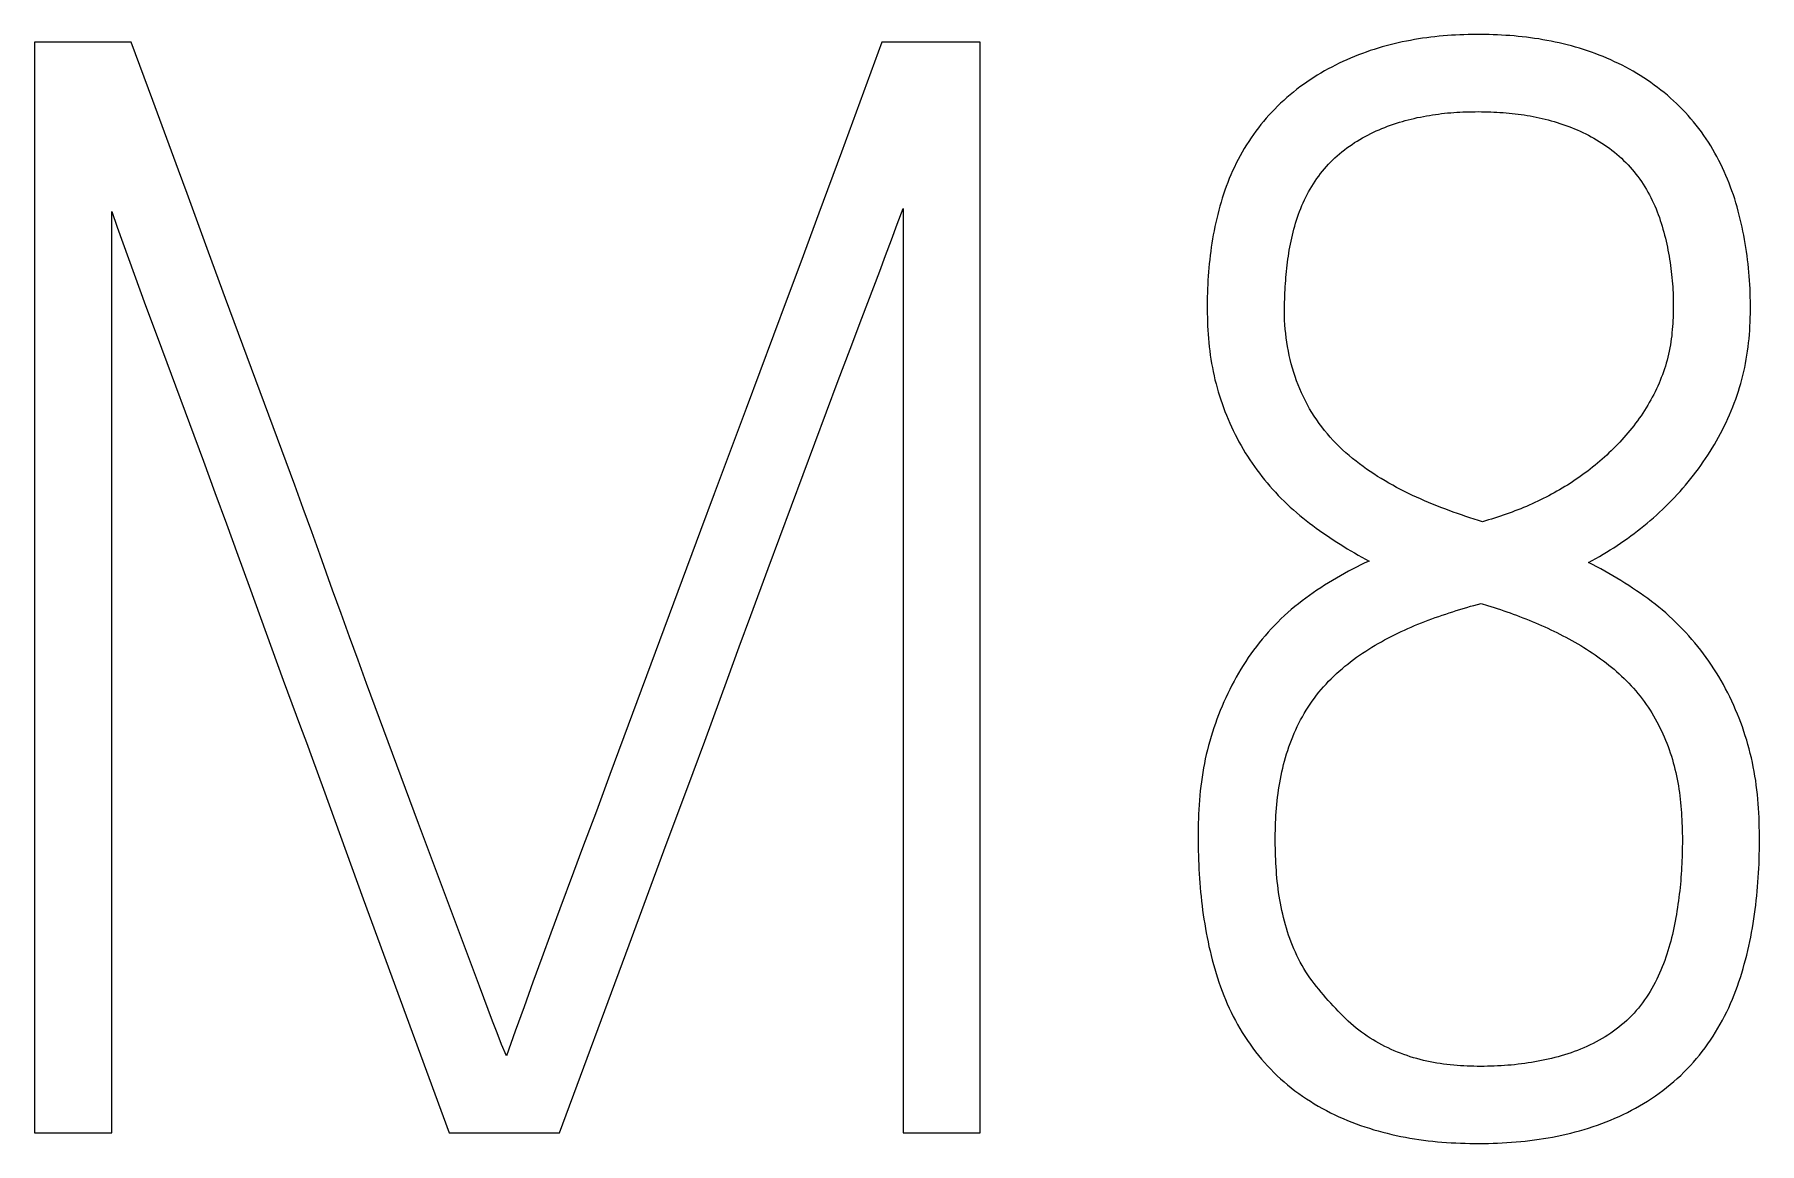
# Model space of a CAD drawing. Extents: x 0 to 420, y 0 to 297.
# Drawn here: x 133.696 to 136.858, y 197.329 to 199.362 of the extents above; entities that cross this region are included whole.
import ezdxf

# ---------------------------------------------------------------- set-up
doc = ezdxf.new("R2010")
doc.units = 0
doc.header["$LTSCALE"] = 23.1
doc.layers.add('10500_FRONT_LABELING', color=7, linetype='CONTINUOUS')

msp = doc.modelspace()

# ---------------------------------------------------------------- linework, layer by layer
at = {"layer": '10500_FRONT_LABELING', "color": 7, "linetype": 'CONTINUOUS'}
for p, q in [((133.6957, 199.348), (133.6957, 197.348)), ((133.8732, 199.348), (133.6957, 199.348)), ((133.9126, 199.2411), (133.8732, 199.348)), ((135.2491, 199.348), (135.1749, 199.1463)), ((135.4294, 199.348), (135.2491, 199.348)), ((135.4294, 197.348), (135.4294, 199.348)), ((133.9597, 199.1128), (133.9126, 199.2411)), ((135.1749, 199.1463), (135.1336, 199.0343)), ((133.8372, 197.348), (133.8372, 199.0373)), ((135.2879, 199.0428), (135.2879, 197.348)), ((135.1336, 199.0343), (135.1005, 198.9447)), ((134.046, 198.8775), (134.0145, 198.963)), ((135.1005, 198.9447), (135.0756, 198.8775)), ((134.0696, 198.8134), (134.046, 198.8775)), ((135.0756, 198.8775), (135.0507, 198.8104)), ((133.9204, 198.808), (134.0053, 198.5793)), ((134.0933, 198.7493), (134.0696, 198.8134)), ((135.0507, 198.8104), (135.0256, 198.7433)), ((135.1692, 198.7273), (135.1908, 198.7847)), ((134.157, 198.5785), (134.0933, 198.7493)), ((135.0256, 198.7433), (135.0004, 198.6762)), ((135.1477, 198.6699), (135.1692, 198.7273)), ((135.0004, 198.6762), (134.9416, 198.5198)), ((135.1049, 198.5551), (135.1477, 198.6699)), ((134.0053, 198.5793), (134.0264, 198.5221)), ((134.1728, 198.5358), (134.157, 198.5785)), ((134.1884, 198.493), (134.1728, 198.5358)), ((135.0409, 198.3827), (135.1049, 198.5551)), ((134.0264, 198.5221), (134.0474, 198.4648)), ((134.9416, 198.5198), (134.9165, 198.4527)), ((134.204, 198.4502), (134.1884, 198.493)), ((134.0474, 198.4648), (134.0682, 198.4075)), ((134.9165, 198.4527), (134.7506, 198.0049)), ((135.0089, 198.2965), (135.0409, 198.3827)), ((134.2577, 198.3001), (134.2423, 198.343)), ((134.2732, 198.2572), (134.2577, 198.3001)), ((134.9876, 198.239), (135.0089, 198.2965)), ((134.1203, 198.2642), (134.1413, 198.2069)), ((134.2888, 198.2144), (134.2732, 198.2572)), ((134.3045, 198.1717), (134.2888, 198.2144)), ((134.9665, 198.1815), (134.9876, 198.239)), ((134.9243, 198.0664), (134.9665, 198.1815)), ((134.3202, 198.1289), (134.3045, 198.1717)), ((134.3439, 198.0648), (134.3202, 198.1289)), ((134.3677, 198.0007), (134.3439, 198.0648)), ((134.903, 198.0089), (134.9243, 198.0664)), ((134.2047, 198.0353), (134.2256, 197.9781)), ((134.3995, 197.9153), (134.3677, 198.0007)), ((134.7506, 198.0049), (134.7257, 197.9377)), ((134.8496, 197.8653), (134.903, 198.0089)), ((134.7257, 197.9377), (134.7006, 197.8706)), ((134.4874, 197.6807), (134.3995, 197.9153)), ((134.8176, 197.7791), (134.8496, 197.8653)), ((134.2985, 197.7774), (134.4558, 197.348)), ((134.7857, 197.6929), (134.8176, 197.7791)), ((134.6588, 197.7588), (134.6422, 197.714)), ((134.6422, 197.714), (134.6257, 197.6692)), ((134.5114, 197.6167), (134.4874, 197.6807)), ((134.6583, 197.348), (134.7857, 197.6929)), ((134.6257, 197.6692), (134.6093, 197.6244)), ((134.5274, 197.5741), (134.5114, 197.6167)), ((133.6957, 197.348), (133.8372, 197.348)), ((134.4558, 197.348), (134.6583, 197.348)), ((135.2879, 197.348), (135.4294, 197.348))]:
    msp.add_line(p, q, dxfattribs=at)
for points in [[(136.5445, 198.3937), (136.5513, 198.3974), (136.558, 198.4011), (136.5646, 198.4049), (136.5712, 198.4088), (136.5777, 198.4128), (136.5842, 198.4168), (136.5907, 198.4209), (136.597, 198.4251), (136.6033, 198.4293), (136.6096, 198.4336), (136.6158, 198.438), (136.622, 198.4425), (136.6281, 198.447), (136.6341, 198.4516), (136.6401, 198.4563), (136.646, 198.461), (136.6519, 198.4659), (136.6577, 198.4708), (136.6634, 198.4758), (136.6691, 198.4808), (136.6748, 198.486), (136.6803, 198.4912), (136.6859, 198.4965), (136.6913, 198.5019), (136.6967, 198.5074), (136.702, 198.5129), (136.7072, 198.5185), (136.7124, 198.5242), (136.7175, 198.53), (136.7224, 198.5358), (136.7273, 198.5417), (136.7321, 198.5476), (136.7368, 198.5536), (136.7415, 198.5596), (136.746, 198.5657), (136.7504, 198.5719), (136.7548, 198.5781), (136.7591, 198.5844), (136.7633, 198.5908), (136.7674, 198.5972), (136.7714, 198.6036), (136.7753, 198.6102), (136.7791, 198.6168), (136.7828, 198.6234), (136.7864, 198.6301), (136.79, 198.6369), (136.7934, 198.6438), (136.7968, 198.6507), (136.8, 198.6577), (136.8031, 198.6647), (136.8061, 198.6718), (136.809, 198.6789), (136.8117, 198.686), (136.8144, 198.6932), (136.8169, 198.7003), (136.8193, 198.7076), (136.8215, 198.7148), (136.8237, 198.7221), (136.8257, 198.7294), (136.8276, 198.7367), (136.8293, 198.7441), (136.831, 198.7515), (136.8325, 198.7589), (136.8338, 198.7663), (136.8351, 198.7738), (136.8362, 198.7813), (136.8372, 198.7889), (136.8381, 198.7964), (136.8388, 198.804), (136.8395, 198.8117), (136.84, 198.8193), (136.8405, 198.827), (136.8409, 198.8346), (136.8411, 198.8423), (136.8413, 198.85), (136.8414, 198.8576), (136.8414, 198.8653), (136.8414, 198.8729), (136.8412, 198.8805), (136.841, 198.8881), (136.8407, 198.8957), (136.8403, 198.9033), (136.8399, 198.9109), (136.8393, 198.9185), (136.8387, 198.926), (136.838, 198.9336), (136.8372, 198.9411), (136.8363, 198.9487), (136.8353, 198.9562), (136.8343, 198.9637), (136.8331, 198.9712), (136.8319, 198.9787), (136.8306, 198.9862), (136.8292, 198.9936), (136.8277, 199.0011), (136.8262, 199.0086), (136.8245, 199.016), (136.8227, 199.0234), (136.8209, 199.0308), (136.8189, 199.0382), (136.8169, 199.0456), (136.8147, 199.053), (136.8125, 199.0604), (136.8101, 199.0677), (136.8076, 199.075), (136.805, 199.0822), (136.8023, 199.0894), (136.7995, 199.0965), (136.7965, 199.1035), (136.7935, 199.1105), (136.7903, 199.1174), (136.787, 199.1243), (136.7836, 199.1311), (136.78, 199.1379), (136.7763, 199.1445), (136.7725, 199.1511), (136.7685, 199.1577), (136.7644, 199.1642), (136.7602, 199.1706), (136.7558, 199.1769), (136.7514, 199.1832), (136.7467, 199.1894), (136.742, 199.1954), (136.7372, 199.2014), (136.7322, 199.2073), (136.7272, 199.213), (136.7221, 199.2187), (136.7168, 199.2242), (136.7115, 199.2296), (136.706, 199.235), (136.7005, 199.2402), (136.6948, 199.2453), (136.6891, 199.2503), (136.6832, 199.2552), (136.6773, 199.26), (136.6712, 199.2647), (136.665, 199.2692), (136.6588, 199.2737), (136.6524, 199.2781), (136.646, 199.2823), (136.6395, 199.2865), (136.6329, 199.2905), (136.6263, 199.2944), (136.6196, 199.2981), (136.6129, 199.3018), (136.6061, 199.3053), (136.5993, 199.3087), (136.5924, 199.312), (136.5854, 199.3152), (136.5784, 199.3182), (136.5713, 199.3212), (136.5642, 199.324), (136.557, 199.3267), (136.5498, 199.3293), (136.5425, 199.3318), (136.5352, 199.3342), (136.5279, 199.3365), (136.5205, 199.3387), (136.5131, 199.3408), (136.5057, 199.3428), (136.4982, 199.3446), (136.4908, 199.3463), (136.4833, 199.348), (136.4758, 199.3495), (136.4684, 199.351), (136.4609, 199.3523), (136.4534, 199.3536), (136.4458, 199.3547), (136.4383, 199.3558), (136.4307, 199.3567), (136.4232, 199.3576), (136.4156, 199.3584), (136.408, 199.3591), (136.4005, 199.3597), (136.3928, 199.3602), (136.3852, 199.3607), (136.3776, 199.3611), (136.37, 199.3614), (136.3623, 199.3616), (136.3547, 199.3617), (136.347, 199.3618), (136.3394, 199.3618), (136.3317, 199.3618), (136.324, 199.3616), (136.3163, 199.3614), (136.3087, 199.3611), (136.301, 199.3607), (136.2934, 199.3603), (136.2858, 199.3598), (136.2782, 199.3592), (136.2706, 199.3585), (136.263, 199.3577), (136.2555, 199.3568), (136.248, 199.3559), (136.2404, 199.3548), (136.2329, 199.3537), (136.2255, 199.3524), (136.218, 199.3511), (136.2106, 199.3497)], [(136.2106, 199.3497), (136.2031, 199.3482), (136.1957, 199.3465), (136.1883, 199.3448), (136.181, 199.343), (136.1736, 199.341), (136.1663, 199.339), (136.159, 199.3368), (136.1517, 199.3346), (136.1444, 199.3322), (136.1372, 199.3297), (136.13, 199.3271), (136.1228, 199.3244), (136.1156, 199.3216), (136.1085, 199.3186), (136.1014, 199.3155), (136.0944, 199.3124), (136.0875, 199.3091), (136.0806, 199.3057), (136.0738, 199.3022), (136.0671, 199.2986), (136.0604, 199.2949), (136.0538, 199.291), (136.0472, 199.2871), (136.0408, 199.283), (136.0344, 199.2788), (136.0281, 199.2745), (136.0218, 199.2701), (136.0156, 199.2656), (136.0095, 199.2609), (136.0035, 199.2562), (135.9975, 199.2513), (135.9916, 199.2462), (135.9859, 199.2411), (135.9802, 199.2359), (135.9747, 199.2306), (135.9693, 199.2251), (135.964, 199.2196), (135.9588, 199.214), (135.9538, 199.2083), (135.9488, 199.2025), (135.944, 199.1966), (135.9393, 199.1907), (135.9347, 199.1846), (135.9302, 199.1784), (135.9259, 199.1722), (135.9216, 199.1658), (135.9175, 199.1594), (135.9135, 199.1528), (135.9096, 199.1462), (135.9058, 199.1394), (135.9022, 199.1326), (135.8987, 199.1257), (135.8954, 199.1188), (135.8921, 199.1118), (135.8891, 199.1048), (135.8861, 199.0977), (135.8833, 199.0906), (135.8806, 199.0834), (135.878, 199.0762), (135.8756, 199.069), (135.8732, 199.0617), (135.871, 199.0544), (135.8688, 199.047), (135.8668, 199.0396), (135.8649, 199.0321), (135.8631, 199.0247), (135.8613, 199.0171), (135.8597, 199.0096), (135.8582, 199.0021), (135.8567, 198.9945), (135.8554, 198.9869), (135.8542, 198.9794), (135.853, 198.9718), (135.8519, 198.9643), (135.851, 198.9567), (135.8501, 198.9491), (135.8493, 198.9415), (135.8486, 198.934), (135.8479, 198.9264), (135.8473, 198.9188), (135.8469, 198.9112), (135.8465, 198.9036), (135.8461, 198.896), (135.8459, 198.8884), (135.8457, 198.8808), (135.8455, 198.8732), (135.8455, 198.8656), (135.8455, 198.858), (135.8456, 198.8504), (135.8458, 198.8428), (135.846, 198.8351), (135.8463, 198.8275), (135.8467, 198.8199), (135.8472, 198.8123), (135.8478, 198.8046), (135.8485, 198.797), (135.8493, 198.7894), (135.8502, 198.7817), (135.8512, 198.7741), (135.8523, 198.7664), (135.8536, 198.7588), (135.855, 198.7513), (135.8565, 198.7438), (135.8581, 198.7363), (135.8598, 198.7289), (135.8617, 198.7215), (135.8637, 198.7141), (135.8658, 198.7068), (135.868, 198.6995), (135.8703, 198.6922), (135.8728, 198.685), (135.8754, 198.6778), (135.8781, 198.6707), (135.8809, 198.6636), (135.8839, 198.6565), (135.8869, 198.6495), (135.8901, 198.6425), (135.8934, 198.6356), (135.8968, 198.6286), (135.9002, 198.6218), (135.9038, 198.615), (135.9076, 198.6083), (135.9114, 198.6016), (135.9153, 198.595), (135.9193, 198.5886), (135.9235, 198.5822), (135.9278, 198.5759), (135.9321, 198.5696), (135.9366, 198.5635), (135.9412, 198.5574), (135.9459, 198.5514), (135.9506, 198.5455), (135.9555, 198.5397), (135.9605, 198.5339), (135.9655, 198.5282), (135.9707, 198.5225), (135.9759, 198.5169), (135.9813, 198.5114), (135.9867, 198.506), (135.9922, 198.5006), (135.9978, 198.4954), (136.0035, 198.4902), (136.0093, 198.4852), (136.0151, 198.4802), (136.021, 198.4754), (136.027, 198.4706), (136.033, 198.466), (136.0391, 198.4614), (136.0453, 198.4569), (136.0515, 198.4525), (136.0577, 198.4481), (136.064, 198.4438), (136.0703, 198.4396), (136.0766, 198.4354), (136.083, 198.4312), (136.0894, 198.4271), (136.0959, 198.4231), (136.1024, 198.4191), (136.1089, 198.4152), (136.1155, 198.4113), (136.1222, 198.4075), (136.1288, 198.4038), (136.1355, 198.4001), (136.1423, 198.3965)], [(135.987, 198.8542), (135.9872, 198.8655), (135.9874, 198.8712), (135.9876, 198.8768), (135.9878, 198.8825), (135.9881, 198.8881), (135.9883, 198.8937), (135.9887, 198.8994), (135.989, 198.905), (135.9894, 198.9106), (135.9899, 198.9162), (135.9903, 198.9219), (135.9909, 198.9275), (135.9914, 198.9331), (135.9921, 198.9387), (135.9927, 198.9442), (135.9935, 198.9498), (135.9943, 198.9554), (135.9951, 198.961), (135.996, 198.9665), (135.997, 198.9721), (135.9981, 198.9776), (135.9992, 198.9832), (136.0004, 198.9887), (136.0017, 198.9942), (136.003, 198.9997), (136.0045, 199.0052), (136.006, 199.0107), (136.0076, 199.0162), (136.0093, 199.0216), (136.0111, 199.027), (136.0129, 199.0323), (136.0149, 199.0376), (136.017, 199.0429), (136.0191, 199.0481), (136.0214, 199.0533), (136.0237, 199.0584), (136.0262, 199.0635), (136.0288, 199.0685), (136.0315, 199.0735), (136.0342, 199.0784), (136.0372, 199.0833), (136.0402, 199.0881), (136.0433, 199.0928), (136.0465, 199.0975), (136.0499, 199.1021), (136.0533, 199.1067), (136.0568, 199.1111), (136.0604, 199.1154), (136.0641, 199.1197), (136.0679, 199.1238), (136.0718, 199.1279), (136.0757, 199.1319), (136.0798, 199.1358), (136.084, 199.1396), (136.0883, 199.1433), (136.0926, 199.1469), (136.0971, 199.1504), (136.1016, 199.1538), (136.1063, 199.1571), (136.111, 199.1603), (136.1157, 199.1635), (136.1205, 199.1665), (136.1254, 199.1694), (136.1303, 199.1722), (136.1352, 199.1749), (136.1402, 199.1775), (136.1453, 199.1801), (136.1503, 199.1825), (136.1555, 199.1849), (136.1606, 199.1871), (136.1658, 199.1893), (136.1711, 199.1914), (136.1763, 199.1935), (136.1816, 199.1954), (136.187, 199.1973), (136.1924, 199.1991), (136.1978, 199.2008), (136.2033, 199.2024), (136.2087, 199.204), (136.2142, 199.2054), (136.2197, 199.2068), (136.2252, 199.2081), (136.2307, 199.2094), (136.2363, 199.2105), (136.2418, 199.2116), (136.2473, 199.2126), (136.2529, 199.2136), (136.2584, 199.2145), (136.264, 199.2153), (136.2696, 199.216), (136.2751, 199.2167), (136.2807, 199.2173), (136.2863, 199.2179), (136.2919, 199.2184), (136.2975, 199.2188), (136.3031, 199.2192), (136.3088, 199.2195), (136.3144, 199.2198), (136.32, 199.22), (136.3257, 199.2202), (136.3313, 199.2203), (136.337, 199.2203), (136.3426, 199.2204), (136.3483, 199.2203), (136.354, 199.2202), (136.3596, 199.2201), (136.3653, 199.2199), (136.3709, 199.2197), (136.3766, 199.2194), (136.3822, 199.2191), (136.3878, 199.2187), (136.3934, 199.2182), (136.399, 199.2177), (136.4046, 199.2172), (136.4102, 199.2165), (136.4158, 199.2159), (136.4213, 199.2151), (136.4268, 199.2143), (136.4324, 199.2134), (136.4379, 199.2125), (136.4434, 199.2114), (136.4489, 199.2103), (136.4543, 199.2092), (136.4598, 199.2079), (136.4652, 199.2066), (136.4707, 199.2053), (136.4761, 199.2038), (136.4815, 199.2022), (136.4868, 199.2006), (136.4922, 199.1989), (136.4976, 199.1971), (136.5029, 199.1952), (136.5082, 199.1933), (136.5135, 199.1912), (136.5188, 199.1891), (136.524, 199.1869), (136.5292, 199.1845), (136.5344, 199.1821), (136.5395, 199.1796), (136.5445, 199.1771), (136.5495, 199.1744), (136.5545, 199.1716), (136.5594, 199.1688), (136.5642, 199.1659), (136.569, 199.1628), (136.5737, 199.1597), (136.5784, 199.1565), (136.5829, 199.1532), (136.5875, 199.1497), (136.5919, 199.1462), (136.5963, 199.1426), (136.6007, 199.1388), (136.6049, 199.135), (136.609, 199.1311), (136.613, 199.1271), (136.617, 199.123), (136.6208, 199.1188), (136.6245, 199.1146), (136.6281, 199.1102), (136.6316, 199.1058), (136.635, 199.1014), (136.6384, 199.0968), (136.6416, 199.0922), (136.6447, 199.0875), (136.6477, 199.0827), (136.6507, 199.0778), (136.6535, 199.0729), (136.6563, 199.0679), (136.6589, 199.0629), (136.6614, 199.0577), (136.6638, 199.0526), (136.6662, 199.0474), (136.6683, 199.0422), (136.6704, 199.0369), (136.6724, 199.0317), (136.6744, 199.0264), (136.6762, 199.021), (136.6779, 199.0157), (136.6796, 199.0103), (136.6811, 199.0049), (136.6826, 198.9994), (136.6841, 198.994), (136.6854, 198.9885), (136.6867, 198.983), (136.6879, 198.9774), (136.6891, 198.9719), (136.6902, 198.9663), (136.6913, 198.9607), (136.6922, 198.9551), (136.6932, 198.9496), (136.6941, 198.944), (136.6949, 198.9384), (136.6956, 198.9328), (136.6963, 198.9272), (136.6969, 198.9216), (136.6975, 198.916), (136.698, 198.9104), (136.6985, 198.9048)], [(134.0145, 198.963), (133.9754, 199.07), (133.9597, 199.1128)], [(133.8372, 199.0373), (133.8473, 199.0085), (133.8575, 198.9798), (133.8678, 198.9511), (133.8783, 198.9224), (133.8887, 198.8938), (133.8993, 198.8652), (133.9204, 198.808)], [(135.2451, 198.928), (135.256, 198.9566), (135.2667, 198.9853), (135.2774, 199.0141), (135.2879, 199.0428)], [(135.1908, 198.7847), (135.2125, 198.842), (135.2234, 198.8707), (135.2451, 198.928)], [(136.6985, 198.9048), (136.6989, 198.8992), (136.6992, 198.8936), (136.6995, 198.888), (136.6997, 198.8824), (136.6999, 198.8768), (136.7, 198.8712), (136.7, 198.8656), (136.7, 198.86), (136.6999, 198.8544), (136.6998, 198.8488), (136.6996, 198.8432), (136.6994, 198.8376), (136.699, 198.832), (136.6986, 198.8263), (136.6982, 198.8207), (136.6976, 198.8151), (136.697, 198.8095), (136.6963, 198.8039), (136.6955, 198.7983), (136.6946, 198.7927), (136.6936, 198.7871), (136.6925, 198.7815), (136.6913, 198.7759), (136.69, 198.7704), (136.6886, 198.7649), (136.6871, 198.7594), (136.6855, 198.754), (136.6837, 198.7486), (136.6819, 198.7432), (136.68, 198.7379), (136.678, 198.7327), (136.6759, 198.7275), (136.6738, 198.7223), (136.6715, 198.7171), (136.6691, 198.712), (136.6667, 198.7069), (136.6641, 198.7019), (136.6615, 198.6969), (136.6588, 198.6919), (136.656, 198.687), (136.6531, 198.6821), (136.6502, 198.6772), (136.6471, 198.6724), (136.644, 198.6676), (136.6408, 198.6629), (136.6376, 198.6582), (136.6343, 198.6536), (136.6309, 198.6491), (136.6275, 198.6446), (136.624, 198.6402), (136.6205, 198.6358), (136.6169, 198.6314), (136.6132, 198.6272), (136.6095, 198.6229), (136.6057, 198.6187), (136.6019, 198.6146), (136.5981, 198.6105), (136.5941, 198.6065), (136.5902, 198.6025), (136.5862, 198.5985), (136.5821, 198.5946), (136.578, 198.5907), (136.5738, 198.5869), (136.5696, 198.5831), (136.5653, 198.5794), (136.561, 198.5757), (136.5566, 198.5721), (136.5521, 198.5685), (136.5477, 198.565), (136.5432, 198.5615), (136.5386, 198.5581), (136.5341, 198.5548), (136.5295, 198.5515), (136.5248, 198.5482), (136.5202, 198.5451), (136.5155, 198.5419), (136.5107, 198.5389), (136.506, 198.5358), (136.5012, 198.5329), (136.4963, 198.53), (136.4915, 198.5271), (136.4866, 198.5243), (136.4816, 198.5215), (136.4767, 198.5188), (136.4717, 198.5162), (136.4667, 198.5136), (136.4616, 198.511), (136.4566, 198.5085), (136.4515, 198.5061), (136.4463, 198.5037), (136.4412, 198.5013), (136.436, 198.499), (136.4308, 198.4967), (136.4255, 198.4945), (136.4203, 198.4924), (136.415, 198.4902), (136.4097, 198.4882), (136.4044, 198.4862), (136.3991, 198.4842), (136.3937, 198.4823), (136.3883, 198.4804), (136.383, 198.4786), (136.3776, 198.4768), (136.3722, 198.4751), (136.3667, 198.4734), (136.3613, 198.4718), (136.3558, 198.4702), (136.3504, 198.4686)], [(136.3504, 198.4686), (136.3426, 198.471), (136.3349, 198.4734), (136.3272, 198.4759), (136.3195, 198.4784), (136.3118, 198.481), (136.3042, 198.4836), (136.2965, 198.4863), (136.2889, 198.4891), (136.2814, 198.4919), (136.2738, 198.4947), (136.2663, 198.4977), (136.2588, 198.5007), (136.2513, 198.5038), (136.2438, 198.5069), (136.2364, 198.5102), (136.229, 198.5135), (136.2217, 198.5169), (136.2144, 198.5204), (136.2071, 198.524), (136.1999, 198.5277), (136.1927, 198.5315), (136.1856, 198.5353), (136.1786, 198.5393), (136.1716, 198.5433), (136.1647, 198.5475), (136.1579, 198.5517), (136.1511, 198.5561), (136.1444, 198.5605), (136.1378, 198.5651), (136.1313, 198.5697), (136.1248, 198.5745), (136.1184, 198.5794), (136.1121, 198.5845), (136.1059, 198.5897), (136.0998, 198.595), (136.0938, 198.6004), (136.0879, 198.606), (136.0822, 198.6118), (136.0766, 198.6176), (136.0711, 198.6236), (136.0658, 198.6297), (136.0607, 198.6359), (136.0557, 198.6422), (136.0509, 198.6487), (136.0463, 198.6553), (136.0418, 198.6619), (136.0375, 198.6688), (136.0333, 198.6757), (136.0293, 198.6827), (136.0255, 198.6899), (136.0219, 198.6972), (136.0185, 198.7046), (136.0152, 198.712), (136.0122, 198.7195), (136.0093, 198.7271), (136.0067, 198.7347), (136.0042, 198.7424), (136.0019, 198.7501), (135.9997, 198.7578), (135.9978, 198.7657), (135.996, 198.7735), (135.9943, 198.7815), (135.9928, 198.7895), (135.9915, 198.7975), (135.9904, 198.8055), (135.9894, 198.8136), (135.9886, 198.8217), (135.988, 198.8298), (135.9875, 198.8379), (135.9871, 198.8461), (135.987, 198.8542)], [(134.2423, 198.343), (134.2193, 198.4073), (134.204, 198.4502)], [(134.0682, 198.4075), (134.0891, 198.3502), (134.1203, 198.2642)], [(136.1423, 198.3965), (136.1346, 198.3929), (136.1269, 198.3893), (136.1193, 198.3855), (136.1118, 198.3816), (136.1044, 198.3777), (136.097, 198.3736), (136.0896, 198.3695), (136.0823, 198.3653), (136.0751, 198.361), (136.0679, 198.3566), (136.0608, 198.3521), (136.0538, 198.3476), (136.0468, 198.3429), (136.0398, 198.3382), (136.033, 198.3334), (136.0261, 198.3284), (136.0194, 198.3234), (136.0128, 198.3182), (136.0062, 198.313), (135.9997, 198.3076), (135.9933, 198.302), (135.987, 198.2963), (135.9808, 198.2905), (135.9748, 198.2845), (135.9688, 198.2784), (135.9629, 198.2721), (135.9572, 198.2658), (135.9516, 198.2594), (135.9462, 198.2529), (135.9409, 198.2464), (135.9357, 198.2397), (135.9307, 198.233), (135.9257, 198.2262), (135.9209, 198.2193), (135.9163, 198.2123), (135.9117, 198.2052), (135.9073, 198.1981), (135.903, 198.1909), (135.8988, 198.1836), (135.8948, 198.1762), (135.8908, 198.1687), (135.887, 198.1612), (135.8833, 198.1536), (135.8797, 198.1459), (135.8762, 198.1382), (135.8728, 198.1304), (135.8696, 198.1225), (135.8664, 198.1146), (135.8634, 198.1066), (135.8605, 198.0986), (135.8577, 198.0906), (135.8551, 198.0826), (135.8526, 198.0745), (135.8502, 198.0664), (135.848, 198.0582), (135.8459, 198.0501), (135.8439, 198.0418), (135.8421, 198.0336), (135.8404, 198.0253), (135.8388, 198.017), (135.8374, 198.0087), (135.8361, 198.0003), (135.8349, 197.9919), (135.8339, 197.9835), (135.8329, 197.975), (135.8321, 197.9666), (135.8313, 197.9581), (135.8307, 197.9496), (135.8302, 197.9411), (135.8298, 197.9326), (135.8294, 197.9242), (135.8292, 197.9157), (135.829, 197.9073), (135.8289, 197.8988), (135.8288, 197.8904), (135.8289, 197.882), (135.8289, 197.8735), (135.8291, 197.8651), (135.8293, 197.8567), (135.8295, 197.8483), (135.8299, 197.8399), (135.8303, 197.8315), (135.8308, 197.8231), (135.8313, 197.8147), (135.8319, 197.8063), (135.8326, 197.798), (135.8334, 197.7896), (135.8342, 197.7812), (135.8351, 197.7729), (135.8361, 197.7645), (135.8372, 197.7562), (135.8383, 197.7479), (135.8396, 197.7396), (135.8409, 197.7312), (135.8423, 197.7229), (135.8438, 197.7146), (135.8454, 197.7063), (135.847, 197.6981), (135.8488, 197.6898), (135.8507, 197.6815), (135.8527, 197.6733), (135.8548, 197.665), (135.857, 197.6568), (135.8593, 197.6485), (135.8617, 197.6404), (135.8643, 197.6322), (135.867, 197.6241), (135.8698, 197.616), (135.8727, 197.6081), (135.8758, 197.6001), (135.879, 197.5923), (135.8824, 197.5845), (135.8858, 197.5768), (135.8895, 197.5691), (135.8933, 197.5615), (135.8972, 197.554), (135.9013, 197.5465), (135.9055, 197.5391), (135.9099, 197.5318), (135.9145, 197.5246), (135.9192, 197.5174), (135.9241, 197.5104), (135.9291, 197.5034), (135.9342, 197.4966), (135.9395, 197.49), (135.9449, 197.4834), (135.9504, 197.477), (135.9561, 197.4707), (135.9619, 197.4646), (135.9679, 197.4586), (135.974, 197.4527), (135.9802, 197.447), (135.9865, 197.4414), (135.993, 197.4359), (135.9996, 197.4306), (136.0064, 197.4254), (136.0133, 197.4203), (136.0203, 197.4154), (136.0274, 197.4106), (136.0346, 197.406), (136.0419, 197.4015), (136.0492, 197.3971), (136.0566, 197.393), (136.0641, 197.3889), (136.0717, 197.385), (136.0793, 197.3813), (136.087, 197.3777), (136.0948, 197.3743), (136.1026, 197.3709), (136.1106, 197.3678), (136.1185, 197.3647), (136.1266, 197.3618), (136.1347, 197.359), (136.1428, 197.3564), (136.151, 197.3539), (136.1592, 197.3515), (136.1674, 197.3493), (136.1757, 197.3472), (136.1839, 197.3452), (136.1922, 197.3433), (136.2005, 197.3416), (136.2088, 197.34), (136.2171, 197.3385), (136.2255, 197.3371), (136.2338, 197.3358), (136.2422, 197.3347), (136.2506, 197.3337), (136.259, 197.3327), (136.2675, 197.3319), (136.2759, 197.3311), (136.2844, 197.3305), (136.2928, 197.33), (136.3013, 197.3295), (136.3098, 197.3291), (136.3183, 197.3289), (136.3268, 197.3287), (136.3354, 197.3286), (136.3439, 197.3285), (136.3524, 197.3286), (136.361, 197.3287), (136.3695, 197.3289), (136.378, 197.3292), (136.3864, 197.3296), (136.3949, 197.3301), (136.4034, 197.3307), (136.4118, 197.3313), (136.4202, 197.3321), (136.4286, 197.333), (136.437, 197.3339), (136.4454, 197.335), (136.4538, 197.3362), (136.4621, 197.3375), (136.4705, 197.3389), (136.4788, 197.3404), (136.4871, 197.342), (136.4954, 197.3437), (136.5036, 197.3456), (136.5119, 197.3476), (136.5201, 197.3497)], [(136.5201, 197.3497), (136.5283, 197.352), (136.5365, 197.3543), (136.5447, 197.3569), (136.5529, 197.3595), (136.561, 197.3623), (136.569, 197.3652), (136.577, 197.3683), (136.5849, 197.3714), (136.5927, 197.3748), (136.6005, 197.3782), (136.6082, 197.3818), (136.6158, 197.3856), (136.6234, 197.3894), (136.6309, 197.3935), (136.6383, 197.3976), (136.6456, 197.402), (136.6528, 197.4064), (136.66, 197.4111), (136.6671, 197.4159), (136.6741, 197.4208), (136.681, 197.4259), (136.6878, 197.4311), (136.6944, 197.4365), (136.701, 197.442), (136.7073, 197.4476), (136.7136, 197.4534), (136.7196, 197.4593), (136.7256, 197.4653), (136.7314, 197.4715), (136.7371, 197.4777), (136.7426, 197.4841), (136.748, 197.4907), (136.7532, 197.4973), (136.7583, 197.5041), (136.7633, 197.511), (136.7682, 197.5181), (136.7729, 197.5252), (136.7774, 197.5325), (136.7819, 197.5398), (136.7861, 197.5472), (136.7902, 197.5547), (136.7941, 197.5623), (136.7979, 197.5699), (136.8015, 197.5775), (136.805, 197.5853), (136.8083, 197.5931), (136.8115, 197.6009), (136.8146, 197.6088), (136.8175, 197.6167), (136.8203, 197.6248), (136.823, 197.6328), (136.8255, 197.6409), (136.8279, 197.6491), (136.8302, 197.6573), (136.8324, 197.6655), (136.8345, 197.6738), (136.8365, 197.6821), (136.8384, 197.6905), (136.8402, 197.6988), (136.8419, 197.7071), (136.8435, 197.7155), (136.845, 197.7238), (136.8464, 197.7322), (136.8477, 197.7406), (136.8489, 197.749), (136.85, 197.7573), (136.8511, 197.7657), (136.8521, 197.7741), (136.853, 197.7825), (136.8538, 197.7909), (136.8545, 197.7993), (136.8552, 197.8077), (136.8558, 197.8162), (136.8563, 197.8246), (136.8568, 197.833), (136.8572, 197.8415), (136.8575, 197.8499), (136.8577, 197.8583), (136.8579, 197.8668), (136.858, 197.8753), (136.858, 197.8837), (136.858, 197.8922), (136.8579, 197.9006), (136.8577, 197.9091), (136.8575, 197.9176), (136.8572, 197.9261), (136.8568, 197.9346), (136.8563, 197.9431), (136.8557, 197.9516), (136.855, 197.9601), (136.8542, 197.9686), (136.8532, 197.977), (136.8522, 197.9855), (136.851, 197.9939), (136.8497, 198.0023), (136.8483, 198.0106), (136.8467, 198.0189), (136.845, 198.0272), (136.8432, 198.0355), (136.8412, 198.0437), (136.8391, 198.0519), (136.8369, 198.06), (136.8345, 198.0681), (136.832, 198.0762), (136.8294, 198.0842), (136.8266, 198.0922), (136.8237, 198.1002), (136.8206, 198.1081), (136.8175, 198.116), (136.8142, 198.1239), (136.8107, 198.1317), (136.8072, 198.1395), (136.8035, 198.1472), (136.7998, 198.1548), (136.7959, 198.1624), (136.7919, 198.1698), (136.7878, 198.1772), (136.7835, 198.1845), (136.7791, 198.1917), (136.7746, 198.1988), (136.77, 198.2058), (136.7652, 198.2128), (136.7603, 198.2197), (136.7553, 198.2265), (136.7502, 198.2332), (136.7449, 198.2398), (136.7395, 198.2463), (136.734, 198.2528), (136.7284, 198.2592), (136.7227, 198.2655), (136.7169, 198.2718), (136.711, 198.2779), (136.7049, 198.284), (136.6988, 198.2899), (136.6925, 198.2956), (136.6862, 198.3012), (136.6797, 198.3067), (136.6732, 198.3121), (136.6666, 198.3173), (136.6599, 198.3225), (136.6531, 198.3275), (136.6462, 198.3325), (136.6393, 198.3373), (136.6323, 198.3421), (136.6253, 198.3468), (136.6182, 198.3514), (136.611, 198.356), (136.6039, 198.3605), (136.5966, 198.3649), (136.5893, 198.3693), (136.582, 198.3736), (136.5746, 198.3778), (136.5672, 198.3819), (136.5597, 198.3859), (136.5521, 198.3899), (136.5445, 198.3937)], [(136.0996, 197.5571), (136.0904, 197.5663), (136.0857, 197.5711), (136.0811, 197.576), (136.0765, 197.5809), (136.072, 197.5858), (136.0675, 197.5908), (136.0631, 197.5958), (136.0587, 197.6009), (136.0544, 197.606), (136.0501, 197.6112), (136.0459, 197.6164), (136.0418, 197.6216), (136.0378, 197.6269), (136.0339, 197.6324), (136.0301, 197.6379), (136.0264, 197.6435), (136.0229, 197.6492), (136.0195, 197.655), (136.0162, 197.6609), (136.0131, 197.6669), (136.01, 197.673), (136.0072, 197.6791), (136.0044, 197.6853), (136.0018, 197.6916), (135.9994, 197.6978), (135.997, 197.7041), (135.9948, 197.7105), (135.9927, 197.7169), (135.9908, 197.7233), (135.9889, 197.7297), (135.9871, 197.7362), (135.9855, 197.7427), (135.9839, 197.7492), (135.9824, 197.7557), (135.9811, 197.7623), (135.9798, 197.7689), (135.9786, 197.7755), (135.9775, 197.7821), (135.9765, 197.7888), (135.9756, 197.7955), (135.9748, 197.8022), (135.974, 197.8089), (135.9734, 197.8156), (135.9728, 197.8224), (135.9723, 197.8291), (135.9718, 197.8358), (135.9715, 197.8426), (135.9711, 197.8493), (135.9709, 197.856), (135.9706, 197.8627), (135.9705, 197.8695), (135.9704, 197.8762), (135.9703, 197.8829), (135.9703, 197.8896), (135.9704, 197.8963), (135.9705, 197.903), (135.9707, 197.9098), (135.9709, 197.9165), (135.9713, 197.9232), (135.9716, 197.9299), (135.9721, 197.9366), (135.9726, 197.9433), (135.9732, 197.95), (135.9739, 197.9566), (135.9747, 197.9633), (135.9755, 197.97), (135.9765, 197.9767), (135.9775, 197.9834), (135.9786, 197.99), (135.9798, 197.9967), (135.9812, 198.0034), (135.9826, 198.01), (135.9841, 198.0166), (135.9857, 198.0232), (135.9874, 198.0298), (135.9892, 198.0363), (135.9912, 198.0427), (135.9932, 198.0492), (135.9953, 198.0555), (135.9976, 198.0619), (136, 198.0682), (136.0025, 198.0744), (136.0051, 198.0807), (136.0078, 198.0868), (136.0107, 198.0929), (136.0137, 198.099), (136.0168, 198.105), (136.0201, 198.111), (136.0234, 198.1169), (136.0269, 198.1228), (136.0306, 198.1285), (136.0343, 198.1341), (136.0381, 198.1397), (136.042, 198.1452), (136.0461, 198.1505), (136.0503, 198.1558), (136.0545, 198.161), (136.0589, 198.166), (136.0634, 198.171), (136.068, 198.1759), (136.0727, 198.1807), (136.0776, 198.1854), (136.0825, 198.19), (136.0875, 198.1946), (136.0927, 198.199), (136.0979, 198.2034), (136.1032, 198.2076), (136.1085, 198.2118), (136.114, 198.2159), (136.1194, 198.2199), (136.1249, 198.2237), (136.1305, 198.2275), (136.1361, 198.2313), (136.1418, 198.2349), (136.1475, 198.2384), (136.1533, 198.2419), (136.1591, 198.2453), (136.1649, 198.2486), (136.1708, 198.2518), (136.1768, 198.255), (136.1827, 198.2581), (136.1887, 198.2611), (136.1948, 198.2641), (136.2009, 198.267), (136.207, 198.2698), (136.2132, 198.2726), (136.2194, 198.2753), (136.2256, 198.278), (136.2319, 198.2806), (136.2381, 198.2831), (136.2444, 198.2856), (136.2508, 198.288), (136.2571, 198.2904), (136.2635, 198.2927), (136.2699, 198.295), (136.2763, 198.2972), (136.2827, 198.2993), (136.2891, 198.3015), (136.2956, 198.3035), (136.302, 198.3056), (136.3085, 198.3076), (136.315, 198.3095), (136.3215, 198.3115), (136.328, 198.3134), (136.3345, 198.3152), (136.341, 198.317), (136.3476, 198.3188)], [(136.3476, 198.3188), (136.3595, 198.3151), (136.3654, 198.3132), (136.3714, 198.3113), (136.3773, 198.3093), (136.3832, 198.3074), (136.3891, 198.3053), (136.395, 198.3033), (136.4008, 198.3012), (136.4067, 198.2991), (136.4125, 198.297), (136.4183, 198.2948), (136.4241, 198.2926), (136.4299, 198.2903), (136.4356, 198.288), (136.4414, 198.2856), (136.4471, 198.2833), (136.4528, 198.2808), (136.4585, 198.2784), (136.4642, 198.2758), (136.4698, 198.2733), (136.4754, 198.2706), (136.481, 198.268), (136.4866, 198.2652), (136.4922, 198.2625), (136.4977, 198.2596), (136.5032, 198.2567), (136.5087, 198.2538), (136.5141, 198.2508), (136.5195, 198.2477), (136.5249, 198.2445), (136.5303, 198.2413), (136.5357, 198.2381), (136.541, 198.2347), (136.5462, 198.2313), (136.5515, 198.2279), (136.5566, 198.2243), (136.5618, 198.2207), (136.5668, 198.2171), (136.5718, 198.2134), (136.5768, 198.2096), (136.5817, 198.2058), (136.5865, 198.2018), (136.5913, 198.1979), (136.596, 198.1938), (136.6006, 198.1897), (136.6052, 198.1854), (136.6097, 198.1811), (136.6142, 198.1768), (136.6185, 198.1723), (136.6228, 198.1678), (136.627, 198.1631), (136.6311, 198.1584), (136.6352, 198.1536), (136.6391, 198.1487), (136.643, 198.1437), (136.6467, 198.1387), (136.6503, 198.1336), (136.6539, 198.1285), (136.6573, 198.1233), (136.6606, 198.118), (136.6638, 198.1127), (136.6669, 198.1073), (136.6699, 198.1019), (136.6728, 198.0964), (136.6756, 198.0909), (136.6784, 198.0853), (136.681, 198.0797), (136.6835, 198.074), (136.6859, 198.0683), (136.6882, 198.0625), (136.6904, 198.0566), (136.6925, 198.0507), (136.6945, 198.0447), (136.6965, 198.0388), (136.6983, 198.0328), (136.7, 198.0267), (136.7016, 198.0207), (136.7031, 198.0147), (136.7045, 198.0086), (136.7059, 198.0025), (136.7071, 197.9964), (136.7082, 197.9903), (136.7093, 197.9842), (136.7103, 197.9781), (136.7112, 197.9719), (136.712, 197.9658), (136.7127, 197.9596), (136.7134, 197.9535), (136.714, 197.9473), (136.7145, 197.9411), (136.7149, 197.9349), (136.7153, 197.9287), (136.7157, 197.9224), (136.7159, 197.9162), (136.7162, 197.91), (136.7164, 197.9037), (136.7165, 197.8975), (136.7166, 197.8912), (136.7166, 197.885), (136.7166, 197.8787), (136.7165, 197.8725), (136.7164, 197.8662), (136.7163, 197.86), (136.7161, 197.8538), (136.7159, 197.8476), (136.7156, 197.8413), (136.7153, 197.8351), (136.7149, 197.8289), (136.7145, 197.8227), (136.714, 197.8165), (136.7135, 197.8103), (136.7129, 197.8041), (136.7123, 197.798), (136.7117, 197.7918), (136.711, 197.7856), (136.7102, 197.7794), (136.7094, 197.7733), (136.7085, 197.7671), (136.7076, 197.761), (136.7067, 197.7548), (136.7056, 197.7487), (136.7046, 197.7426), (136.7034, 197.7364), (136.7023, 197.7303), (136.701, 197.7242), (136.6997, 197.7181), (136.6983, 197.712), (136.6968, 197.7059), (136.6953, 197.6998), (136.6937, 197.6938), (136.6919, 197.6877), (136.6901, 197.6817), (136.6883, 197.6758), (136.6863, 197.6699), (136.6842, 197.664), (136.682, 197.6581), (136.6798, 197.6523), (136.6774, 197.6466), (136.6749, 197.6409), (136.6723, 197.6352), (136.6696, 197.6296), (136.6668, 197.624), (136.6639, 197.6184), (136.6608, 197.6129), (136.6576, 197.6075), (136.6543, 197.6022), (136.6509, 197.5969), (136.6474, 197.5918), (136.6438, 197.5867), (136.64, 197.5818), (136.6361, 197.5769), (136.6321, 197.5722), (136.628, 197.5675), (136.6237, 197.563), (136.6193, 197.5585), (136.6147, 197.5542), (136.6101, 197.55), (136.6053, 197.5459), (136.6004, 197.542), (136.5954, 197.5381), (136.5904, 197.5344), (136.5852, 197.5309), (136.58, 197.5274), (136.5748, 197.5241), (136.5694, 197.5209), (136.564, 197.5178), (136.5585, 197.5148), (136.5529, 197.512), (136.5473, 197.5092), (136.5416, 197.5066), (136.5358, 197.504), (136.53, 197.5016), (136.5242, 197.4993), (136.5183, 197.4971), (136.5125, 197.495), (136.5065, 197.493), (136.5006, 197.4911), (136.4947, 197.4893), (136.4887, 197.4876), (136.4827, 197.486), (136.4766, 197.4845), (136.4706, 197.4831), (136.4645, 197.4817), (136.4585, 197.4805), (136.4524, 197.4793), (136.4462, 197.4782), (136.4401, 197.4771), (136.4339, 197.4762), (136.4278, 197.4753), (136.4216, 197.4744), (136.4154, 197.4737), (136.4091, 197.473), (136.4029, 197.4724), (136.3967, 197.4719), (136.3904, 197.4714), (136.3842, 197.471), (136.378, 197.4707), (136.3717, 197.4704)], [(134.1413, 198.2069), (134.1518, 198.1783), (134.1836, 198.0926)], [(134.1836, 198.0926), (134.1942, 198.064), (134.2047, 198.0353)], [(134.2256, 197.9781), (134.2672, 197.8634), (134.2985, 197.7774)], [(134.7006, 197.8706), (134.6839, 197.8259), (134.6588, 197.7588)], [(134.6093, 197.6244), (134.6012, 197.6019), (134.5931, 197.5794), (134.577, 197.5345)], [(134.5612, 197.4894), (134.5521, 197.5103), (134.5437, 197.5315), (134.5355, 197.5528), (134.5274, 197.5741)], [(136.3717, 197.4704), (136.3655, 197.4702), (136.3593, 197.4701), (136.3531, 197.47), (136.3469, 197.47), (136.3407, 197.47), (136.3345, 197.4701), (136.3283, 197.4703), (136.3221, 197.4705), (136.3159, 197.4708), (136.3097, 197.4712), (136.3036, 197.4716), (136.2974, 197.4721), (136.2912, 197.4728), (136.2851, 197.4734), (136.2789, 197.4742), (136.2728, 197.4751), (136.2666, 197.4761), (136.2605, 197.4771), (136.2544, 197.4783), (136.2482, 197.4796), (136.2421, 197.481), (136.236, 197.4825), (136.2299, 197.4841), (136.2239, 197.4859), (136.2178, 197.4877), (136.2119, 197.4897), (136.2059, 197.4917), (136.2, 197.4939), (136.1942, 197.4962), (136.1884, 197.4986), (136.1827, 197.5011), (136.1771, 197.5037), (136.1714, 197.5065), (136.1659, 197.5093), (136.1603, 197.5123), (136.1549, 197.5154), (136.1495, 197.5186), (136.1441, 197.5219), (136.1388, 197.5254), (136.1336, 197.5289), (136.1285, 197.5326), (136.1234, 197.5364), (136.1185, 197.5403), (136.1136, 197.5443), (136.1089, 197.5485), (136.1042, 197.5527), (136.0996, 197.5571)], [(134.577, 197.5345), (134.569, 197.512), (134.5612, 197.4894)]]:
    msp.add_lwpolyline(points, dxfattribs=at)

doc.saveas('drawing.dxf')
